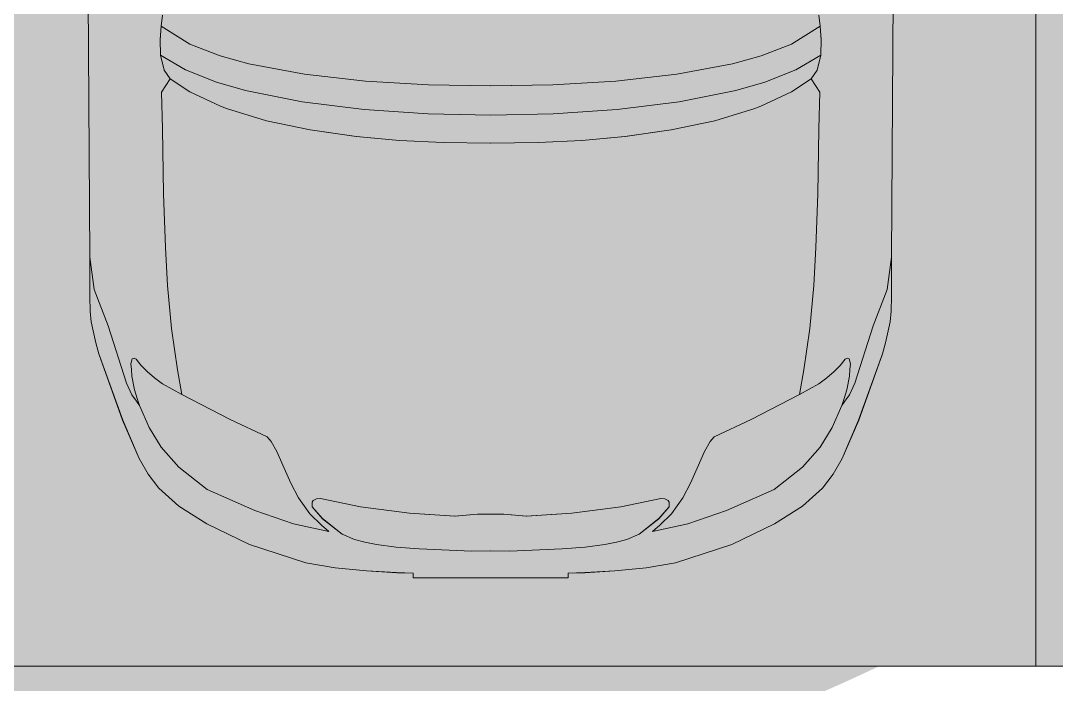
# Model space of a CAD drawing. Header units: millimetres. Extents: x -284281 to 1648660, y -821378 to -151356.
# Drawn here: x 240738 to 243084, y -270728 to -269226 of the extents above; entities that cross this region are included whole.
import ezdxf

# ---------------------------------------------------------------- set-up
doc = ezdxf.new("R2010")
doc.units = ezdxf.units.MM
doc.header["$MEASUREMENT"] = 0
doc.set_wipeout_variables(frame=1)
doc.linetypes.add('Wipeout_Contour', pattern=[1000, 0, -1000])
for name, color, linetype in [('Cars', 7, 'Continuous'), ('Extérieur - Environnement', 7, 'Continuous'), ('Structure - Murs extérieurs', 7, 'Continuous')]:
    doc.layers.add(name, color=color, linetype=linetype)

# ---------------------------------------------------------------- blocks, each defined once
blk = doc.blocks.new('Mur_61_1', base_point=(250537.6, -270787.3))
at = {"color": 254, "linetype": 'Wipeout_Contour', "lineweight": 0, "ltscale": 1436123.093929387}
blk.add_wipeout([(220637.6, -270787.3), (250437.6, -270787.3), (250437.6, -270687.3), (220637.6, -270687.3)], dxfattribs=at).dxf.layer = 'Structure - Murs extérieurs'
at = {"layer": 'Structure - Murs extérieurs', "color": 7, "linetype": 'Continuous', "lineweight": 5, "flags": 128}
blk.add_lwpolyline([(250437.6, -270687.3), (220637.6, -270687.3)], dxfattribs=at)
blk = doc.blocks.new('Car 0025')
at = {"layer": 'Cars', "color": 7, "linetype": 'Continuous', "lineweight": 13}
for p, q in [((-924.7, 1389.7), (-920.5, 734.5)), ((-924.7, 1389.7), (-920.5, 734.5)), ((896.3, 734.5), (900.5, 1389.7)), ((900.5, 1389.7), (896.3, 734.5)), ((-755.5, 1282.4), (-758.8, 1257.5)), ((731.3, 1282.4), (734.6, 1257.5)), ((-758.8, 1257.5), (-760.9, 1227.1)), ((-694, 1217.1), (-758.8, 1257.5)), ((669.8, 1217.1), (734.6, 1257.5)), ((734.6, 1257.5), (736.7, 1227.1)), ((-760.9, 1227.1), (-760.1, 1191.7)), ((736.7, 1227.1), (735.9, 1191.7)), ((-625.2, 1190.8), (-694, 1217.1)), ((601, 1190.8), (669.8, 1217.1)), ((-703.8, 1158.5), (-760.1, 1191.7)), ((-760.1, 1191.7), (-751.8, 1158)), ((-560.1, 1172.1), (-625.2, 1190.8)), ((535.9, 1172.1), (601, 1190.8)), ((679.6, 1158.5), (735.9, 1191.7)), ((735.9, 1191.7), (727.6, 1158)), ((-751.8, 1158), (-751.8, 1158)), ((-738.5, 1138.6), (-751.8, 1158)), ((-633.6, 1130.9), (-703.8, 1158.5)), ((-433.8, 1148.7), (-560.1, 1172.1)), ((409.6, 1148.7), (535.9, 1172.1)), ((609.4, 1130.9), (679.6, 1158.5)), ((714.3, 1138.6), (727.6, 1158)), ((727.6, 1158), (727.6, 1158)), ((-738.5, 1138.6), (-758, 1108.3)), ((-738.5, 1138.6), (-738.5, 1138.6)), ((-738.5, 1138.6), (-693.9, 1108.9)), ((-567.9, 1112.1), (-633.6, 1130.9)), ((-295.6, 1133.3), (-433.8, 1148.7)), ((-152.7, 1124.9), (-295.6, 1133.3)), ((128.5, 1124.9), (271.4, 1133.3)), ((271.4, 1133.3), (409.6, 1148.7)), ((543.7, 1112.1), (609.4, 1130.9)), ((714.3, 1138.6), (669.7, 1108.9)), ((714.3, 1138.6), (714.3, 1138.6)), ((714.3, 1138.6), (733.8, 1108.3)), ((-758, 1108.3), (-755.8, 1024.9)), ((-693.9, 1108.9), (-624, 1076.3)), ((-439.5, 1086.6), (-567.9, 1112.1)), ((-12.1, 1122.4), (-152.7, 1124.9)), ((-12.1, 1122.4), (128.5, 1124.9)), ((415.3, 1086.6), (543.7, 1112.1)), ((669.7, 1108.9), (599.8, 1076.3)), ((733.8, 1108.3), (731.7, 1024.9)), ((-298.8, 1069.2), (-439.5, 1086.6)), ((274.6, 1069.2), (415.3, 1086.6)), ((-624, 1076.3), (-610.9, 1071.4)), ((-610.9, 1071.4), (-520.4, 1043.6)), ((-154, 1059.4), (-298.8, 1069.2)), ((-12.1, 1056.3), (-154, 1059.4)), ((-12.1, 1056.3), (129.8, 1059.4)), ((129.8, 1059.4), (274.6, 1069.2)), ((586.8, 1071.4), (496.2, 1043.6)), ((599.8, 1076.3), (586.8, 1071.4)), ((-520.4, 1043.6), (-421.4, 1022.7)), ((496.2, 1043.6), (397.2, 1022.7)), ((-755.8, 1025), (-753.2, 878.1)), ((-755.8, 1024.9), (-755.8, 1024.9)), ((-421.4, 1022.7), (-316.5, 1007.9)), ((397.2, 1022.7), (292.3, 1007.9)), ((731.7, 1025), (729, 878.1)), ((731.6, 1024.9), (731.6, 1024.9)), ((-316.5, 1007.9), (-218.5, 999.1)), ((-218.5, 999.1), (-119.9, 994.1)), ((-119.9, 994.1), (-12.1, 992.4)), ((95.7, 994.1), (-12.1, 992.4)), ((194.3, 999.1), (95.7, 994.1)), ((292.3, 1007.9), (194.3, 999.1)), ((-753.2, 878.1), (-748.9, 756.7)), ((729, 878.1), (724.7, 756.7)), ((-748.9, 756.7), (-744.4, 670.1)), ((724.7, 756.7), (720.2, 670.1)), ((-920.5, 734.5), (-920.6, 683.7)), ((-920.5, 734.5), (-920.6, 683.7)), ((-920.5, 734.5), (-910.7, 661.1)), ((896.3, 734.5), (886.5, 661.1)), ((896.4, 683.7), (896.3, 734.5)), ((896.3, 734.5), (896.4, 683.7)), ((-920.6, 683.7), (-920.5, 645.6)), ((-920.6, 683.7), (-920.5, 645.6)), ((896.3, 645.6), (896.4, 683.7)), ((896.4, 683.7), (896.3, 645.6)), ((-910.7, 661.1), (-879.2, 578.8)), ((-744.4, 670.2), (-735.6, 572.8)), ((-735.6, 572.8), (-744.3, 670.1)), ((720.2, 670.2), (711.4, 572.8)), ((711.4, 572.8), (720.1, 670.1)), ((886.5, 661.1), (855, 578.8)), ((-920.5, 645.6), (-920, 612.5)), ((-920.5, 645.6), (-920, 612.5)), ((895.8, 612.5), (896.3, 645.6)), ((896.3, 645.6), (895.8, 612.5)), ((-920, 612.5), (-917.2, 588.4)), ((-920, 612.5), (-917.2, 588.4)), ((-899.6, 632.1), (-899.5, 631.1)), ((875.4, 632.1), (875.3, 631.1)), ((893, 588.4), (895.8, 612.5)), ((895.8, 612.5), (893, 588.4)), ((-917.2, 588.4), (-906.8, 541)), ((-906.8, 541), (-917.2, 588.4)), ((882.6, 541), (893, 588.4)), ((882.6, 541), (893, 588.4)), ((-879.2, 578.8), (-837.6, 449.2)), ((-735.6, 572.8), (-722, 479.6)), ((711.4, 572.8), (697.8, 479.6)), ((855, 578.8), (813.4, 449.2)), ((-906.8, 541), (-899.8, 515.5)), ((-899.8, 515.5), (-906.8, 541)), ((875.6, 515.5), (882.6, 541)), ((875.6, 515.5), (882.6, 541)), ((-899.8, 515.5), (-846, 365.6)), ((-846, 365.6), (-899.8, 515.5)), ((-824.6, 504.7), (-827.3, 493)), ((-827.3, 493), (-826, 479.9)), ((-820.1, 506), (-824.6, 504.7)), ((-815.2, 503.8), (-820.1, 506)), ((-804.3, 489.5), (-815.2, 503.8)), ((780.1, 489.5), (791, 503.8)), ((791, 503.8), (795.9, 506)), ((795.9, 506), (800.4, 504.7)), ((800.4, 504.7), (803.1, 493)), ((803.1, 493), (801.8, 479.9)), ((821.8, 365.6), (875.6, 515.5)), ((821.8, 365.6), (875.6, 515.5)), ((-826, 479.9), (-825, 465)), ((-790.7, 476), (-804.3, 489.5)), ((-773.6, 461.2), (-790.7, 476)), ((-722, 479.6), (-711.7, 423.4)), ((697.8, 479.6), (687.5, 423.4)), ((749.4, 461.2), (766.5, 476)), ((766.5, 476), (780.1, 489.5)), ((801.8, 479.9), (800.8, 465)), ((-825.2, 422.9), (-837.6, 449.2)), ((-825, 465), (-819.1, 434.2)), ((-755.7, 447.9), (-773.6, 461.2)), ((-711.7, 423.4), (-755.7, 447.9)), ((687.5, 423.4), (731.5, 447.9)), ((731.5, 447.9), (749.4, 461.2)), ((800.8, 465), (794.9, 434.2)), ((801, 422.9), (813.4, 449.2)), ((-814.8, 408.3), (-825.2, 422.9)), ((-819.1, 434.2), (-812.8, 414.4)), ((-602.3, 367), (-711.7, 423.4)), ((578.1, 367), (687.5, 423.4)), ((794.9, 434.2), (788.6, 414.4)), ((790.6, 408.3), (801, 422.9)), ((-807.5, 399), (-814.8, 408.3)), ((-812.8, 414.4), (-807.5, 399)), ((-786.3, 348.7), (-807.5, 399)), ((762.1, 348.7), (783.3, 399)), ((788.6, 414.4), (783.3, 399)), ((783.3, 399), (790.6, 408.3)), ((-846, 365.6), (-808.7, 278.6)), ((-808.7, 278.6), (-846, 365.6)), ((-518.8, 327.9), (-602.3, 367)), ((494.6, 327.9), (578.1, 367)), ((784.5, 278.6), (821.8, 365.6)), ((784.5, 278.6), (821.8, 365.6)), ((-759.1, 304.4), (-786.3, 348.7)), ((734.9, 304.4), (762.1, 348.7)), ((-509.5, 317.5), (-518.8, 327.9)), ((-496.3, 294.8), (-509.5, 317.5)), ((472.1, 294.8), (485.3, 317.5)), ((485.3, 317.5), (494.6, 327.9)), ((-718.8, 259), (-759.1, 304.4)), ((-480.1, 257), (-496.3, 294.8)), ((455.9, 257), (472.1, 294.8)), ((694.6, 259), (734.9, 304.4)), ((-808.7, 278.6), (-788.2, 243.2)), ((-808.7, 278.6), (-788.2, 243.2)), ((-654.4, 208.3), (-718.8, 259)), ((630.2, 208.3), (694.6, 259)), ((764, 243.2), (784.5, 278.6)), ((784.5, 278.6), (764, 243.2)), ((-788.2, 243.2), (-764, 211.8)), ((-788.2, 243.2), (-764, 211.8)), ((-465.1, 222.6), (-480.1, 257)), ((440.9, 222.6), (455.9, 257)), ((739.8, 211.8), (764, 243.2)), ((764, 243.2), (739.8, 211.8)), ((-764, 211.8), (-719, 170.5)), ((-764, 211.8), (-719, 170.5)), ((-447.3, 189.6), (-465.1, 222.6)), ((423.1, 189.6), (440.9, 222.6)), ((694.8, 170.5), (739.8, 211.8)), ((739.8, 211.8), (694.8, 170.5)), ((-654.4, 208.3), (-546.4, 161.2)), ((-421.5, 153.3), (-447.3, 189.6)), ((-406.9, 187.6), (-398, 187.9)), ((-398, 187.9), (-307.1, 169.4)), ((373.8, 187.9), (282.9, 169.4)), ((382.7, 187.6), (373.8, 187.9)), ((397.3, 153.3), (423.1, 189.6)), ((630.2, 208.3), (522.2, 161.2)), ((-719, 170.5), (-655.3, 130.9)), ((-719, 170.5), (-655.3, 130.9)), ((-416.6, 180.1), (-414.1, 184)), ((-416.4, 169.3), (-416.6, 180.1)), ((-393.4, 142.5), (-416.4, 169.3)), ((-414.1, 184), (-406.9, 187.6)), ((-307.1, 169.4), (-196.1, 155)), ((282.9, 169.4), (171.9, 155)), ((369.2, 142.5), (392.2, 169.3)), ((389.9, 184), (382.7, 187.6)), ((392.4, 180.1), (389.9, 184)), ((392.2, 169.3), (392.4, 180.1)), ((631.1, 130.9), (694.8, 170.5)), ((694.8, 170.5), (631.1, 130.9)), ((-546.4, 161.2), (-459.2, 131.1)), ((-395.7, 128), (-421.5, 153.3)), ((-348.6, 107.3), (-393.4, 142.5)), ((-196.1, 155), (-92.9, 148.1)), ((-41.8, 152.8), (-92.9, 148.1)), ((-41.8, 152.8), (-11.3, 152.8)), ((17.6, 152.8), (-12.9, 152.8)), ((17.6, 152.8), (68.7, 148.1)), ((171.9, 155), (68.7, 148.1)), ((324.4, 107.3), (369.2, 142.5)), ((371.5, 128), (397.3, 153.3)), ((522.2, 161.2), (435, 131.1)), ((-655.3, 130.9), (-558.5, 84.1)), ((-655.3, 130.9), (-558.5, 84.1)), ((-378.9, 113.2), (-459.2, 131.1)), ((-378.9, 113.2), (-395.7, 128)), ((354.7, 113.2), (435, 131.1)), ((354.7, 113.2), (371.5, 128)), ((534.3, 84.1), (631.1, 130.9)), ((631.1, 130.9), (534.3, 84.1)), ((-320.4, 95.1), (-348.6, 107.3)), ((-320.4, 95.1), (-296.9, 89)), ((296.3, 95.1), (272.7, 89)), ((296.3, 95.1), (324.4, 107.3)), ((-558.5, 84.1), (-431, 42.5)), ((-431, 42.5), (-558.5, 84.1)), ((-296.9, 89), (-270.9, 84)), ((-270.9, 84), (-226, 78.1)), ((-226, 78.1), (-174.1, 74.2)), ((-54.7, 69.2), (-174.1, 74.2)), ((30.5, 69.2), (149.9, 74.2)), ((201.8, 78.1), (149.9, 74.2)), ((246.7, 84), (201.8, 78.1)), ((272.7, 89), (246.7, 84)), ((406.8, 42.5), (534.3, 84.1)), ((406.8, 42.5), (534.3, 84.1)), ((-73.2, 69.9), (-72.6, 69.9)), ((-12.1, 69.6), (-54.7, 69.2)), ((-12.1, 69.6), (30.5, 69.2)), ((49, 69.9), (48.4, 69.9)), ((-431, 42.5), (-364.7, 30.9)), ((-364.7, 30.9), (-431, 42.5)), ((-364.7, 30.9), (-293.1, 24.3)), ((-293.1, 24.3), (-364.7, 30.9)), ((-293.1, 24.3), (-225.1, 20.2)), ((-225.1, 20.2), (-293.1, 24.3)), ((200.9, 20.2), (268.9, 24.3)), ((200.9, 20.2), (268.9, 24.3)), ((268.9, 24.3), (340.5, 30.9)), ((268.9, 24.3), (340.5, 30.9)), ((340.5, 30.9), (406.8, 42.5)), ((340.5, 30.9), (406.8, 42.5)), ((-225.1, 20.2), (-187.9, 19.2)), ((-187.9, 19.2), (-225.1, 20.2)), ((-187.9, 19.2), (-187.9, 8.3)), ((-187.9, 8.3), (-187.9, 19.2)), ((-187.9, 8.3), (163.7, 8.3)), ((-187.9, 8.3), (-12.1, 8.3)), ((163.7, 8.3), (-12.1, 8.3)), ((163.7, 19.2), (200.9, 20.2)), ((163.7, 19.2), (200.9, 20.2)), ((163.7, 8.3), (163.7, 19.2)), ((163.7, 8.3), (163.7, 19.2))]:
    blk.add_line(p, q, dxfattribs=at)

msp = doc.modelspace()

# ---------------------------------------------------------------- hatches: boundary and pattern name
at = {"linetype": 'Continuous', "lineweight": 0, "true_color": 0x6f6f6f}
h = msp.add_hatch(color=8, dxfattribs=at)
h.paths.add_polyline_path([(141848.4421, -295062.57111), (269220.82107, -293826.86817), (269220.82107, -270902.73426), (268763.04853, -270902.73426), (254213.59981, -271040.57524), (254213.59981, -163437.63526), (153156.19977, -163437.63526), (153156.19977, -271040.57524), (153182.9625, -271040.57014), (153183.14559, -272000.51417, -0.4094273642), (149183.68145, -275935.04226), (141848.4421, -275935.04226)])
h.paths.add_polyline_path([(158435.58359, -260639.95299), (155145.58359, -260639.95299), (155145.58359, -248364.9528), (155145.58359, -243089.97435), (155145.58359, -242189.97435), (158435.58359, -242189.97435)], flags=0)
h.paths.add_polyline_path([(161503.43335, -171995.57011), (161503.43335, -193810.57122), (161503.43335, -230015.57011), (161503.43335, -260810.57129), (196775.04197, -260810.57129), (196775.04197, -222495.57011), (186955.54197, -222495.57011), (186955.54197, -218295.57011), (196754.55038, -218295.57011), (196754.55038, -208495.57004), (196754.55038, -204495.57011), (193355.54197, -204495.57011), (193355.54197, -195161.53481), (195576.03357, -195161.53481), (195576.03357, -189810.57129), (217850.06795, -189810.57129), (217850.06795, -262266.88531), (245610.04479, -262266.88531), (245610.04479, -253395.57129), (245626.03357, -253395.57129), (246426.03357, -253395.57129), (247826.03357, -253395.57129), (247826.03357, -248005.57129), (247826.03357, -246605.57129), (245626.03357, -246605.57129), (245610.04479, -246605.57129), (245610.04479, -171995.57011), (212806.27958, -171995.57011)], flags=0)
h.paths.add_polyline_path([(162737.04244, -269433.91257, -0.0903186603), (162858.77258, -268727.62319, -0.2014487277), (163912.63869, -267592.73981, -0.1042114453), (164718.00561, -267415.05524), (165317.97869, -267409.37112, -0.1040446075), (166125.35422, -267571.24421, -0.2382554567), (167284.25653, -268953.31764, -0.0551886218), (167336.83602, -269390.33428), (167338.93075, -269611.43843), (167351.04633, -270890.26697), (167092.5827, -271892.76052, -0.2679491924), (165370.08316, -272909.1243), (164770.11009, -272914.80843, -0.1937174639), (163379.25202, -272370.18517, -0.0705687558), (163028.66346, -271931.26196, -0.1316524976), (162751.25276, -270933.84526)], flags=0)
h.paths.add_polyline_path([(175327.75206, -275599.00212, -0.4157910988), (173316.98603, -273599.0311), (173316.98603, -273452.05237), (173330.48786, -267377.82411, -0.3805567013), (175316.98603, -265609.82626), (175394.71409, -265609.82626), (175394.71409, -270609.82626), (190394.71409, -270609.82626), (190394.71409, -265609.82626), (195356.19118, -265609.82626, -0.4142135624), (196856.19118, -267109.82626), (196856.19118, -273660.69924, -0.3455016121), (195137.28541, -275433.43196)], flags=0)
h.paths.add_polyline_path([(205510.09252, -271504.08297, -0.1344739343), (205230.94767, -270484.93746), (205230.94767, -268984.93746, -0.4142135624), (207230.94767, -266984.93746), (207830.94767, -266984.93746, -0.4142135624), (209830.94767, -268984.93746), (209830.94767, -270484.93746, -0.1288203455), (209574.03043, -271465.58136, -0.2709362909), (207830.94767, -272484.93746), (207230.94767, -272484.93746, -0.2649799965)], flags=0)
h.paths.add_polyline_path([(217862.68721, -273329.32486), (217869.94938, -267730.33623, -0.0985615086), (218100.71805, -266943.72092), (218117.68082, -266951.54513, -0.2588490016), (219955.479, -265605.82722), (219953.14148, -265587.29374), (220637.56856, -265587.29374), (220637.56856, -265687.29374), (220637.56856, -270687.29374), (250537.56856, -270687.29374), (250537.56856, -265687.29374), (252208.00356, -265687.29374), (254186.29382, -265687.29374), (254186.29382, -267687.29374), (254186.29382, -271062.25464, 0.001345761), (254186.3228, -271073.02067), (254197.20856, -273095.23292, -0.4142135624), (252208.00356, -275105.96997), (243484.53401, -275105.96997, -0.0051889555), (243431.43827, -275116.10287), (235447.992, -275196.19066), (220071.01237, -275253.23979, -0.3865533313), (217873.0891, -273475.38502, -0.0251892193)], flags=0)

# ---------------------------------------------------------------- linework, layer by layer
at = {"color": 9, "linetype": 'Continuous', "lineweight": 5}
msp.add_lwpolyline([(217873.0891, -273475.38502, 0.3865533313), (220071.01237, -275253.23979), (235447.992, -275196.19066), (243431.43827, -275116.10287, 0.0051889555), (243484.53401, -275105.96997), (252208.00356, -275105.96997, 0.4142135624), (254197.20856, -273095.23292), (254186.3228, -271073.02067, -0.001345761), (254186.29382, -271062.25464), (254186.29382, -267687.29374), (254186.29382, -265687.29374), (252208.00356, -265687.29374), (250537.56856, -265687.29374), (250537.56856, -270687.29374), (220637.56856, -270687.29374), (220637.56856, -265687.29374), (220637.56856, -265587.29374), (219953.14148, -265587.29374), (219955.479, -265605.82722, 0.2588490016), (218117.68082, -266951.54513), (218100.71805, -266943.72092, 0.0985615086), (217869.94938, -267730.33623), (217862.68721, -273329.32486, 0.0251892193)], format="xyb", close=True, dxfattribs=at)
at = {"layer": 'Extérieur - Environnement', "color": 7, "linetype": 'Continuous', "lineweight": 13}
for p, q in [((240889.81899, -269106.12444), (240893.97002, -269761.2809)), ((240889.81899, -269106.12444), (240893.97002, -269761.2809)), ((242710.86065, -269761.2809), (242715.01168, -269106.12444)), ((242715.01168, -269106.12444), (242710.86065, -269761.2809)), ((241059.02875, -269213.35195), (241055.73874, -269238.27627)), ((242545.80192, -269213.35195), (242549.09193, -269238.27627)), ((241055.73874, -269238.27627), (241053.59559, -269268.70409)), ((241120.55206, -269278.71115), (241055.73874, -269238.27627)), ((242484.27861, -269278.71115), (242549.09193, -269238.27627)), ((242549.09193, -269238.27627), (242551.23508, -269268.70409)), ((241053.59559, -269268.70409), (241054.37494, -269304.06619)), ((242551.23508, -269268.70409), (242550.45573, -269304.06619)), ((241189.30785, -269304.96647), (241120.54875, -269278.70989)), ((242415.52282, -269304.96647), (242484.28192, -269278.70989)), ((241110.75333, -269337.28554), (241054.37494, -269304.06619)), ((241054.37494, -269304.06619), (241062.7029, -269337.78359)), ((241254.44384, -269323.67754), (241189.30156, -269304.96466)), ((242350.38683, -269323.67754), (242415.52911, -269304.96466)), ((242494.07734, -269337.28554), (242550.45573, -269304.06619)), ((242550.45573, -269304.06619), (242542.12777, -269337.78359)), ((241062.7029, -269337.78359), (241062.72916, -269337.79852)), ((241076.01884, -269357.14103), (241062.7029, -269337.78359)), ((241180.95666, -269364.90883), (241110.75333, -269337.28554)), ((241380.73597, -269347.10029), (241254.43841, -269323.67653)), ((242224.0947, -269347.10029), (242350.39226, -269323.67653)), ((242423.87401, -269364.90883), (242494.07734, -269337.28554)), ((242528.81183, -269357.14103), (242542.12777, -269337.78359)), ((242542.12777, -269337.78359), (242542.10152, -269337.79852)), ((241076.01884, -269357.14103), (241056.48788, -269387.53016)), ((241076.02464, -269357.18062), (241076.01884, -269357.14103)), ((241076.02464, -269357.18062), (241120.62769, -269386.89845)), ((241246.60337, -269383.67403), (241180.95666, -269364.90883)), ((241518.87964, -269362.46162), (241380.73597, -269347.10029)), ((241661.80959, -269370.86361), (241518.87719, -269362.46135)), ((241943.02109, -269370.86361), (242085.95348, -269362.46135)), ((242085.95103, -269362.46162), (242224.0947, -269347.10029)), ((242358.2273, -269383.67403), (242423.87401, -269364.90883)), ((242528.80603, -269357.18062), (242484.20298, -269386.89845)), ((242528.80603, -269357.18062), (242528.81183, -269357.14103)), ((242528.81183, -269357.14103), (242548.34279, -269387.53016)), ((241056.48788, -269387.53016), (241058.66689, -269470.88184)), ((241120.62769, -269386.89845), (241190.50651, -269419.47351)), ((241375.04568, -269409.2231), (241246.60337, -269383.67403)), ((241802.44443, -269373.42369), (241661.80745, -269370.86348)), ((241802.38625, -269373.42369), (241943.02322, -269370.86348)), ((242229.78499, -269409.2231), (242358.2273, -269383.67403)), ((242484.20298, -269386.89845), (242414.32416, -269419.47351)), ((242548.34279, -269387.53016), (242546.16378, -269470.88184)), ((241515.72709, -269426.56247), (241375.04568, -269409.2231)), ((242089.10358, -269426.56247), (242229.78499, -269409.2231)), ((241190.50651, -269419.47351), (241203.56691, -269424.33559)), ((241203.56691, -269424.33624), (241294.10781, -269452.15012)), ((241660.51152, -269436.38019), (241515.72709, -269426.56247)), ((241944.31915, -269436.38019), (242089.10358, -269426.56247)), ((242401.26376, -269424.33624), (242310.72286, -269452.15012)), ((242414.32416, -269419.47351), (242401.26376, -269424.33559)), ((241294.10781, -269452.15012), (241393.15527, -269473.07881)), ((241802.41534, -269439.48807), (241660.51152, -269436.38019)), ((241802.41534, -269439.48807), (241944.31915, -269436.38019)), ((242310.72286, -269452.15012), (242211.6754, -269473.07881)), ((241058.66575, -269470.81865), (241061.31118, -269617.64414)), ((241058.66815, -269470.86474), (241058.66861, -269470.88184)), ((241393.15527, -269473.07881), (241498.06234, -269487.90326)), ((242211.6754, -269473.07881), (242106.76834, -269487.90326)), ((242546.16492, -269470.81865), (242543.51949, -269617.64414)), ((242546.16252, -269470.86474), (242546.16206, -269470.88184)), ((241498.06234, -269487.90326), (241596.02389, -269496.69868)), ((241596.02389, -269496.69868), (241694.59632, -269501.67525)), ((241694.59632, -269501.67525), (241802.42184, -269503.41935)), ((241910.23435, -269501.67525), (241802.40884, -269503.41935)), ((242008.80679, -269496.69868), (241910.23435, -269501.67525)), ((242106.76834, -269487.90326), (242008.80679, -269496.69868)), ((241061.31118, -269617.64414), (241065.60324, -269739.10257)), ((242543.51949, -269617.64414), (242539.22743, -269739.10257)), ((241065.60324, -269739.10257), (241070.14027, -269825.64174)), ((242539.22743, -269739.10257), (242534.6904, -269825.64174)), ((240893.97002, -269761.2809), (240893.88691, -269812.10443)), ((240893.97002, -269761.2809), (240893.88691, -269812.10443)), ((240893.97002, -269761.2809), (240903.8131, -269834.64628)), ((242710.86065, -269761.2809), (242701.01757, -269834.64628)), ((242710.94376, -269812.10443), (242710.86065, -269761.2809)), ((242710.86065, -269761.2809), (242710.94376, -269812.10443)), ((240893.88691, -269812.10443), (240893.99772, -269850.17549)), ((240893.88691, -269812.10443), (240893.99772, -269850.17549)), ((240903.8131, -269834.64628), (240935.33876, -269917.01103)), ((241070.13835, -269825.6205), (241078.91907, -269922.93505)), ((241078.91907, -269922.93505), (241070.16808, -269825.64174)), ((242534.69232, -269825.6205), (242525.9116, -269922.93505)), ((242525.9116, -269922.93505), (242534.66259, -269825.64174)), ((242701.01757, -269834.64628), (242669.49191, -269917.01103)), ((242710.83295, -269850.17549), (242710.94376, -269812.10443)), ((242710.94376, -269812.10443), (242710.83295, -269850.17549)), ((240893.99772, -269850.17549), (240894.52454, -269883.28596)), ((240893.99772, -269850.17549), (240894.52454, -269883.28596)), ((242710.30613, -269883.28596), (242710.83295, -269850.17549)), ((242710.83295, -269850.17549), (242710.30613, -269883.28596)), ((240914.92785, -269863.68497), (240914.97936, -269864.69694)), ((242689.90282, -269863.68497), (242689.85131, -269864.69694)), ((240894.52454, -269883.28596), (240897.32503, -269907.43008)), ((240894.52454, -269883.28596), (240897.32503, -269907.43008)), ((242707.50564, -269907.43008), (242710.30613, -269883.28596)), ((242710.30613, -269883.28596), (242707.50564, -269907.43008)), ((240897.32503, -269907.43008), (240907.72263, -269954.78576)), ((240907.72263, -269954.78576), (240897.32503, -269907.43008)), ((240935.33876, -269917.01103), (240976.93967, -270046.60936)), ((241078.91907, -269922.93505), (241092.54125, -270016.17977)), ((242525.9116, -269922.93505), (242512.28942, -270016.17977)), ((242669.49191, -269917.01103), (242627.891, -270046.60936)), ((242697.10805, -269954.78576), (242707.50564, -269907.43008)), ((242697.10805, -269954.78576), (242707.50564, -269907.43008)), ((240907.72263, -269954.78576), (240914.73761, -269980.29071)), ((240914.73761, -269980.29071), (240907.72263, -269954.78576)), ((242690.09306, -269980.29071), (242697.10805, -269954.78576)), ((242690.09306, -269980.29071), (242697.10805, -269954.78576)), ((240914.73761, -269980.29071), (240968.55578, -270130.22636)), ((240968.55578, -270130.22636), (240914.73761, -269980.29071)), ((240989.94425, -269991.06556), (240987.21088, -270002.76857)), ((240994.39774, -269989.80043), (240989.94425, -269991.06556)), ((240999.28548, -269991.95746), (240994.39774, -269989.80043)), ((241010.22424, -270006.24783), (240999.28548, -269991.95746)), ((242594.60643, -270006.24783), (242605.54519, -269991.95746)), ((242605.54519, -269991.95746), (242610.43293, -269989.80043)), ((242610.43293, -269989.80043), (242614.88642, -269991.06556)), ((242614.88642, -269991.06556), (242617.61979, -270002.76857)), ((242636.27489, -270130.22636), (242690.09306, -269980.29071)), ((242636.27489, -270130.22636), (242690.09306, -269980.29071)), ((240987.21088, -270002.76857), (240988.52471, -270015.8633)), ((240988.52471, -270015.8633), (240989.47103, -270030.7926)), ((241023.84631, -270019.78551), (241010.22424, -270006.24783)), ((241040.91983, -270034.58812), (241023.84631, -270019.78551)), ((241092.53709, -270016.15698), (241102.81759, -270072.41751)), ((242512.29358, -270016.15698), (242502.01308, -270072.41751)), ((242563.91084, -270034.58812), (242580.98436, -270019.78551)), ((242580.98436, -270019.78551), (242594.60643, -270006.24783)), ((242616.30596, -270015.8633), (242615.35964, -270030.7926)), ((242617.61979, -270002.76857), (242616.30596, -270015.8633)), ((240989.47103, -270030.7926), (240995.37752, -270061.59997)), ((241058.86178, -270047.87284), (241040.91983, -270034.58812)), ((242545.96889, -270047.87284), (242563.91084, -270034.58812)), ((242615.35964, -270030.7926), (242609.45315, -270061.59997)), ((240989.27625, -270072.92354), (240976.93967, -270046.60936)), ((240995.37752, -270061.59997), (241001.72366, -270081.40036)), ((241102.81759, -270072.41751), (241058.86178, -270047.87284)), ((242502.01308, -270072.41751), (242545.96889, -270047.87284)), ((242609.45315, -270061.59997), (242603.10701, -270081.40036)), ((242615.55442, -270072.92354), (242627.891, -270046.60936)), ((240999.71966, -270087.47329), (240989.27625, -270072.92354)), ((241007.04558, -270096.7724), (240999.71966, -270087.47329)), ((241001.72366, -270081.40036), (241007.04558, -270096.7724)), ((241212.23191, -270128.79784), (241102.81759, -270072.41751)), ((242392.59876, -270128.79784), (242502.01308, -270072.41751)), ((242603.10701, -270081.40036), (242597.78509, -270096.7724)), ((242597.78509, -270096.7724), (242605.11101, -270087.47329)), ((242605.11101, -270087.47329), (242615.55442, -270072.92354)), ((241028.22937, -270147.07207), (241007.04558, -270096.7724)), ((242576.6013, -270147.07207), (242597.78509, -270096.7724)), ((240968.55578, -270130.22636), (241005.79444, -270217.19968)), ((241005.79444, -270217.19968), (240968.55578, -270130.22636)), ((241295.66885, -270167.90375), (241212.23191, -270128.79784)), ((242309.16182, -270167.90375), (242392.59876, -270128.79784)), ((242599.03624, -270217.19968), (242636.27489, -270130.22636)), ((242599.03624, -270217.19968), (242636.27489, -270130.22636)), ((241055.44409, -270191.42198), (241028.22937, -270147.07207)), ((242549.38658, -270191.42198), (242576.6013, -270147.07207)), ((241305.0578, -270178.32286), (241295.66885, -270167.90375)), ((241318.23865, -270201.01926), (241305.0578, -270178.32286)), ((242286.59202, -270201.01926), (242299.77287, -270178.32286)), ((242299.77287, -270178.32286), (242309.16182, -270167.90375)), ((241095.76219, -270236.77984), (241055.44409, -270191.42198)), ((241334.37841, -270238.74842), (241318.22488, -270200.99555)), ((242270.45226, -270238.74842), (242286.60579, -270200.99555)), ((242509.06849, -270236.77984), (242549.38658, -270191.42198)), ((241005.79444, -270217.19968), (241026.3391, -270252.57154)), ((241005.79444, -270217.19968), (241026.3391, -270252.57154)), ((242578.49157, -270252.57154), (242599.03624, -270217.19968)), ((242599.03624, -270217.19968), (242578.49157, -270252.57154)), ((241026.3391, -270252.57154), (241050.517, -270283.99193)), ((241026.3391, -270252.57154), (241050.517, -270283.99193)), ((241160.08825, -270287.50877), (241095.76219, -270236.77984)), ((241349.44591, -270273.14819), (241334.37841, -270238.74842)), ((242255.38476, -270273.14819), (242270.45226, -270238.74842)), ((242444.74242, -270287.50877), (242509.06849, -270236.77984)), ((242554.31367, -270283.99193), (242578.49157, -270252.57154)), ((242578.49157, -270252.57154), (242554.31367, -270283.99193)), ((241367.22835, -270306.14996), (241349.44591, -270273.14819)), ((242237.60232, -270306.14996), (242255.38476, -270273.14819)), ((241050.517, -270283.99193), (241095.54571, -270325.30047)), ((241050.517, -270283.99193), (241095.54571, -270325.30047)), ((241160.08825, -270287.50877), (241268.12205, -270334.55123)), ((242444.74242, -270287.50877), (242336.70862, -270334.55123)), ((242509.28496, -270325.30047), (242554.31367, -270283.99193)), ((242554.31367, -270283.99193), (242509.28496, -270325.30047)), ((241095.54571, -270325.30047), (241159.26248, -270364.89687)), ((241095.54571, -270325.30047), (241159.26248, -270364.89687)), ((241392.97386, -270342.48662), (241367.22835, -270306.14996)), ((241397.9393, -270315.68285), (241400.38348, -270311.78962)), ((241398.08742, -270326.50932), (241397.9393, -270315.68285)), ((241421.14671, -270353.33193), (241398.08742, -270326.50932)), ((241400.38348, -270311.78962), (241407.62958, -270308.14468)), ((241407.62958, -270308.14468), (241416.54222, -270307.89289)), ((241416.54222, -270307.89289), (241507.40908, -270326.34619)), ((241507.40908, -270326.34619), (241618.43425, -270340.80333)), ((242097.42159, -270326.34619), (241986.39642, -270340.80333)), ((242188.28845, -270307.89289), (242097.42159, -270326.34619)), ((242183.68396, -270353.33193), (242206.74325, -270326.50932)), ((242197.20109, -270308.14468), (242188.28845, -270307.89289)), ((242204.44719, -270311.78962), (242197.20109, -270308.14468)), ((242206.89137, -270315.68285), (242204.44719, -270311.78962)), ((242206.74325, -270326.50932), (242206.89137, -270315.68285)), ((242211.85681, -270342.48662), (242237.60232, -270306.14996)), ((242445.56819, -270364.89687), (242509.28496, -270325.30047)), ((242509.28496, -270325.30047), (242445.56819, -270364.89687)), ((241268.12205, -270334.55123), (241355.35312, -270364.68725)), ((241418.84323, -270367.7613), (241392.97386, -270342.48662)), ((241618.43425, -270340.80333), (241721.57142, -270347.68768)), ((241772.6935, -270343.01425), (241721.57142, -270347.68768)), ((241772.6935, -270343.01425), (241803.23038, -270343.01425)), ((241832.13717, -270343.01425), (241801.60029, -270343.01425)), ((241832.13717, -270343.01425), (241883.25925, -270347.68768)), ((241986.39642, -270340.80333), (241883.25925, -270347.68768)), ((242185.98744, -270367.7613), (242211.85681, -270342.48662)), ((242336.70862, -270334.55123), (242249.47755, -270364.68725)), ((241159.26248, -270364.89687), (241256.05763, -270411.68184)), ((241159.26248, -270364.89687), (241256.05763, -270411.68184)), ((241435.6, -270382.58106), (241355.35312, -270364.68725)), ((241435.6, -270382.58106), (241418.84323, -270367.7613)), ((241465.90734, -270388.52135), (241421.14671, -270353.33193)), ((242138.92333, -270388.52135), (242183.68396, -270353.33193)), ((242169.23067, -270382.58106), (242249.47755, -270364.68725)), ((242169.23067, -270382.58106), (242185.98744, -270367.7613)), ((242348.77304, -270411.68184), (242445.56819, -270364.89687)), ((242445.56819, -270364.89687), (242348.77304, -270411.68184)), ((241494.06672, -270400.67421), (241465.90734, -270388.52135)), ((242110.76395, -270400.67421), (242138.92333, -270388.52135)), ((241256.05763, -270411.68184), (241383.54667, -270453.31964)), ((241383.54667, -270453.31964), (241256.05763, -270411.68184)), ((241494.06672, -270400.67421), (241517.6347, -270406.75417)), ((241517.63022, -270406.75331), (241543.62747, -270411.73902)), ((241543.61489, -270411.73661), (241588.53278, -270417.69595)), ((241588.53278, -270417.69595), (241640.42547, -270421.62102)), ((241759.81426, -270426.56024), (241640.42547, -270421.62102)), ((241845.01641, -270426.56024), (241964.4052, -270421.62102)), ((242016.29789, -270417.69595), (241964.4052, -270421.62102)), ((242061.21578, -270411.73661), (242016.29789, -270417.69595)), ((242087.20045, -270406.75331), (242061.2032, -270411.73902)), ((242110.76395, -270400.67421), (242087.19597, -270406.75417)), ((242221.284, -270453.31964), (242348.77304, -270411.68184)), ((242221.284, -270453.31964), (242348.77304, -270411.68184)), ((241741.28116, -270425.92695), (241741.92254, -270425.92695)), ((241802.42695, -270426.22001), (241759.81426, -270426.56024)), ((241802.40372, -270426.22001), (241845.01641, -270426.56024)), ((241863.54951, -270425.92695), (241862.90813, -270425.92695)), ((241383.54667, -270453.31964), (241449.78656, -270464.89787)), ((241449.78656, -270464.89787), (241383.54667, -270453.31964)), ((241449.78656, -270464.89787), (241521.4056, -270471.44966)), ((241521.4056, -270471.44966), (241449.78656, -270464.89787)), ((242083.42507, -270471.44966), (242155.04411, -270464.89787)), ((242083.42507, -270471.44966), (242155.04411, -270464.89787)), ((242155.04411, -270464.89787), (242221.284, -270453.31964)), ((242155.04411, -270464.89787), (242221.284, -270453.31964)), ((241521.4056, -270471.44966), (241589.39226, -270475.5432)), ((241589.39226, -270475.5432), (241521.4056, -270471.44966)), ((241589.39226, -270475.5432), (241626.65371, -270476.6336)), ((241626.65371, -270476.6336), (241589.39226, -270475.5432)), ((241626.65371, -270476.6336), (241626.65371, -270487.46295)), ((241626.65371, -270487.46295), (241626.65371, -270476.6336)), ((241626.65371, -270487.46295), (241978.17696, -270487.46295)), ((241626.65371, -270487.46295), (241802.41534, -270487.46295)), ((241978.17696, -270487.46295), (241802.41534, -270487.46295)), ((241978.17696, -270476.6336), (242015.43841, -270475.5432)), ((241978.17696, -270476.6336), (242015.43841, -270475.5432)), ((241978.17696, -270487.46295), (241978.17696, -270476.6336)), ((241978.17696, -270487.46295), (241978.17696, -270476.6336)), ((242015.43841, -270475.5432), (242083.42507, -270471.44966)), ((242015.43841, -270475.5432), (242083.42507, -270471.44966))]:
    msp.add_line(p, q, dxfattribs=at)

# ---------------------------------------------------------------- block references
at = {"layer": 'Cars', "color": 7, "linetype": 'Continuous', "lineweight": 5, "zscale": 1000}
msp.add_blockref('Car 0025', (241814.51368, -270495.78396), dxfattribs=at)

# ---------------------------------------------------------------- next in the draw order: block references
at = {"layer": 'Structure - Murs extérieurs', "color": 211, "lineweight": 5, "true_color": 0xfe55ff}
msp.add_blockref('Mur_61_1', (250537.56856, -270787.29219), dxfattribs=at)

# ---------------------------------------------------------------- next in the draw order: hatches: boundary and pattern name
at = {"linetype": 'Continuous', "lineweight": 0, "true_color": 0xa7a7a7}
msp.add_hatch(color=253, dxfattribs=at).paths.add_polyline_path([(235546.42431, -266165.48622, 1), (245546.42431, -266165.48622, 1)])

# ---------------------------------------------------------------- next in the draw order: linework, layer by layer
at = {"color": 255, "linetype": 'Continuous', "lineweight": 5, "flags": 128}
for points in [[(240537.56856, -265687.29374), (240537.56856, -270687.29374), (243037.56856, -270687.29374), (243037.56856, -265687.29374)], [(243037.56856, -265687.29374), (243037.56856, -270687.29374), (245537.56856, -270687.29374), (245537.56856, -265687.29374)]]:
    msp.add_lwpolyline(points, close=True, dxfattribs=at)
for points in [[(243037.56856, -265687.29374), (243037.56856, -270687.29374)], [(243037.56856, -270687.29374), (243037.56856, -265687.29374)], [(240537.56856, -270687.29374), (243037.56856, -270687.29374)], [(243037.56856, -270687.29374), (245537.56856, -270687.29374)]]:
    msp.add_lwpolyline(points, dxfattribs=at)
at = {"layer": 'Structure - Murs extérieurs', "color": 7, "linetype": 'Continuous', "lineweight": 5, "flags": 128}
msp.add_lwpolyline([(250437.56856, -270687.29219), (220637.56856, -270687.2922), (220637.56858, -265687.29372), (220637.56858, -265587.29373), (220537.56859, -265587.29373), (219953.14148, -265587.29374, 0.2597271562), (218021.38666, -267116.45694, 0.0985618016), (217861.30948, -267920.63319), (217861.30948, -273253.26877, 0.4157854419), (219972.5733, -275353.23856), (252109.56449, -275205.96874, 0.4142192129)], format="xyb", dxfattribs=at)
at = {"layer": 'Structure - Murs extérieurs', "color": 7, "linetype": 'Continuous', "lineweight": 5}
msp.add_lwpolyline([(250437.56856, -270687.29219), (220637.56856, -270687.2922)], dxfattribs=at)

doc.saveas('drawing.dxf')
